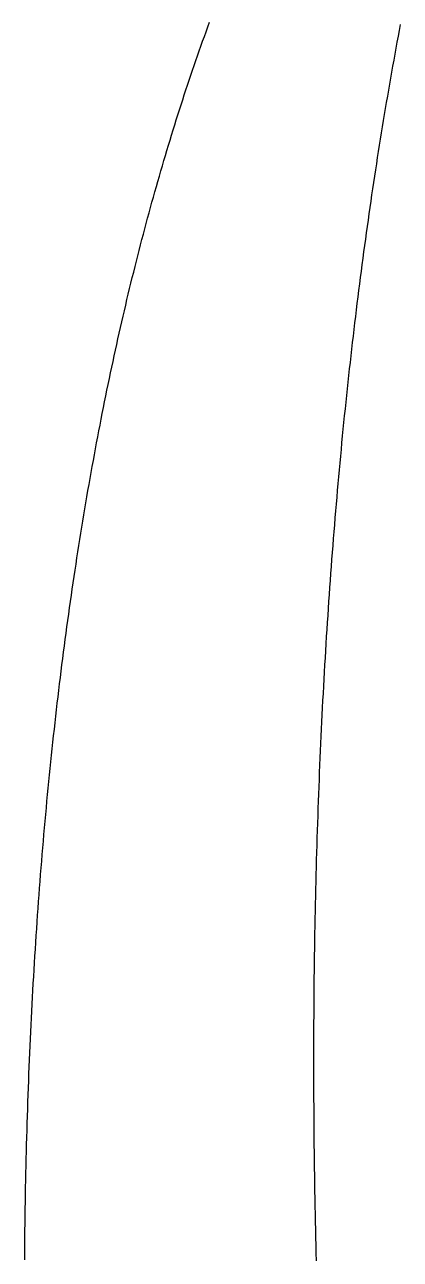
# Model space of a CAD drawing. Extents: x 0 to 702, y -13 to 12.
# Drawn here: x 5.024 to 5.835, y 6.063 to 8.727 of the extents above; entities that cross this region are included whole.
import ezdxf

# ---------------------------------------------------------------- set-up
doc = ezdxf.new("R2010")
doc.units = 0
doc.layers.get('0').update_dxf_attribs({"linetype": 'CONTINUOUS'})

# ---------------------------------------------------------------- blocks, each defined once
blk = doc.blocks.new('*U5')
for points in [[(5.83478, 8.728, 3.32991), (5.83236, 8.71523, 3.31728), (5.82997, 8.70243, 3.30467), (5.82758, 8.68961, 3.29209), (5.82522, 8.67676, 3.27953), (5.82286, 8.66388, 3.26699), (5.82053, 8.65097, 3.25447), (5.81821, 8.63804, 3.24198), (5.8159, 8.62507, 3.22952), (5.81361, 8.61208, 3.21708), (5.81133, 8.59907, 3.20466), (5.80907, 8.58602, 3.19226), (5.80682, 8.57295, 3.17989), (5.80459, 8.55985, 3.16754), (5.80238, 8.54672, 3.15522), (5.80018, 8.53356, 3.14292), (5.79799, 8.52038, 3.13065), (5.79582, 8.50717, 3.11839), (5.79367, 8.49393, 3.10616), (5.79153, 8.48066, 3.09396), (5.7894, 8.46737, 3.08178), (5.78729, 8.45405, 3.06962), (5.7852, 8.4407, 3.05749), (5.78312, 8.42732, 3.04538), (5.78105, 8.41392, 3.0333), (5.779, 8.40048, 3.02123), (5.77697, 8.38702, 3.0092), (5.77495, 8.37353, 2.99719), (5.77295, 8.36002, 2.9852), (5.77096, 8.34647, 2.97323), (5.76899, 8.3329, 2.96129), (5.76703, 8.3193, 2.94938), (5.76509, 8.30567, 2.93748), (5.76316, 8.29201, 2.92562), (5.76125, 8.27833, 2.91377), (5.75935, 8.26461, 2.90195), (5.75747, 8.25087, 2.89016), (5.7556, 8.2371, 2.87839), (5.75375, 8.2233, 2.86664), (5.75192, 8.20948, 2.85492), (5.7501, 8.19562, 2.84322), (5.7483, 8.18174, 2.83155), (5.74651, 8.16783, 2.8199), (5.74473, 8.15389, 2.80827), (5.74298, 8.13992, 2.79667), (5.74123, 8.12592, 2.7851), (5.73951, 8.1119, 2.77355), (5.73779, 8.09784, 2.76202), (5.7361, 8.08376, 2.75052), (5.73442, 8.06965, 2.73904), (5.73275, 8.05551, 2.72759), (5.7311, 8.04134, 2.71616), (5.72947, 8.02715, 2.70476), (5.72785, 8.01292, 2.69338), (5.72625, 7.99867, 2.68203), (5.72466, 7.98439, 2.6707), (5.72309, 7.97007, 2.65939), (5.72153, 7.95573, 2.64811), (5.71999, 7.94137, 2.63686), (5.71846, 7.92697, 2.62563), (5.71695, 7.91254, 2.61443), (5.71546, 7.89808, 2.60325), (5.71398, 7.8836, 2.59209), (5.71252, 7.86909, 2.58096), (5.71107, 7.85454, 2.56986), (5.70964, 7.83997, 2.55878), (5.70822, 7.82537, 2.54773), (5.70682, 7.81075, 2.53671), (5.70544, 7.7961, 2.52571), (5.70407, 7.78142, 2.51474), (5.70272, 7.76671, 2.5038), (5.70138, 7.75198, 2.49288), (5.70006, 7.73722, 2.48199), (5.69876, 7.72244, 2.47113), (5.69747, 7.70764, 2.4603), (5.6962, 7.6928, 2.4495), (5.69495, 7.67795, 2.43872), (5.69371, 7.66307, 2.42798), (5.69249, 7.64816, 2.41726), (5.69128, 7.63324, 2.40658), (5.69009, 7.61829, 2.39592), (5.68891, 7.60332, 2.3853), (5.68776, 7.58832, 2.3747), (5.68661, 7.57331, 2.36414), (5.68549, 7.55827, 2.3536), (5.68438, 7.54321, 2.3431), (5.68329, 7.52813, 2.33263), (5.68221, 7.51303, 2.32219), (5.68115, 7.49791, 2.31178), (5.68011, 7.48277, 2.30141), (5.67908, 7.46761, 2.29106), (5.67807, 7.45243, 2.28075), (5.67708, 7.43724, 2.27047), (5.6761, 7.42202, 2.26023), (5.67514, 7.40679, 2.25002), (5.6742, 7.39154, 2.23984), (5.67327, 7.37627, 2.2297), (5.67236, 7.36098, 2.21959), (5.67147, 7.34568, 2.20951), (5.67059, 7.33036, 2.19947), (5.66973, 7.31503, 2.18947), (5.66889, 7.29967, 2.17949), (5.66806, 7.2843, 2.16955), (5.66725, 7.26891, 2.15964), (5.66646, 7.25349, 2.14977), (5.66568, 7.23806, 2.13992), (5.66492, 7.22261, 2.13011), (5.66417, 7.20715, 2.12033), (5.66344, 7.19166, 2.11058), (5.66273, 7.17615, 2.10086), (5.66203, 7.16062, 2.09118), (5.66135, 7.14508, 2.08153), (5.66069, 7.12952, 2.07191), (5.66004, 7.11393, 2.06232), (5.65941, 7.09833, 2.05277), (5.65879, 7.08271, 2.04325), (5.65819, 7.06707, 2.03376), (5.65761, 7.05141, 2.0243), (5.65705, 7.03573, 2.01487), (5.6565, 7.02003, 2.00548), (5.65596, 7.00432, 1.99612), (5.65545, 6.98858, 1.98679), (5.65495, 6.97283, 1.9775), (5.65446, 6.95705, 1.96823), (5.65399, 6.94126, 1.959), (5.65354, 6.92545, 1.9498), (5.65311, 6.90962, 1.94064), (5.65269, 6.89377, 1.9315), (5.65229, 6.8779, 1.9224), (5.6519, 6.86201, 1.91333), (5.65153, 6.8461, 1.9043), (5.65118, 6.83017, 1.89529), (5.65084, 6.81423, 1.88632), (5.65052, 6.79826, 1.87738), (5.65021, 6.78228, 1.86847), (5.64993, 6.76628, 1.8596), (5.64966, 6.75025, 1.85076), (5.6494, 6.73421, 1.84195), (5.64916, 6.71815, 1.83317), (5.64894, 6.70207, 1.82443), (5.64873, 6.68597, 1.81571), (5.64855, 6.66985, 1.80703), (5.64837, 6.65372, 1.79839), (5.64822, 6.63756, 1.78977), (5.64808, 6.62138, 1.78119), (5.64795, 6.60519, 1.77264), (5.64785, 6.58897, 1.76413), (5.64776, 6.57274, 1.75564), (5.64768, 6.55649, 1.74719), (5.64762, 6.54021, 1.73877), (5.64758, 6.52392, 1.73038), (5.64756, 6.50761, 1.72203), (5.64755, 6.49128, 1.71371), (5.64756, 6.47493, 1.70542), (5.64758, 6.45857, 1.69716), (5.64762, 6.44218, 1.68894), (5.64768, 6.42577, 1.68075), (5.64775, 6.40935, 1.67259), (5.64784, 6.3929, 1.66446), (5.64795, 6.37644, 1.65637), (5.64807, 6.35995, 1.64831), (5.64821, 6.34345, 1.64028), (5.64837, 6.32693, 1.63229), (5.64854, 6.31039, 1.62432), (5.64873, 6.29383, 1.61639), (5.64894, 6.27725, 1.6085), (5.64916, 6.26065, 1.60063), (5.6494, 6.24403, 1.5928), (5.64965, 6.22739, 1.585), (5.64993, 6.21073, 1.57723), (5.65021, 6.19406, 1.5695), (5.65052, 6.17736, 1.5618), (5.65084, 6.16065, 1.55413), (5.65118, 6.14391, 1.54649), (5.65153, 6.12716, 1.53889), (5.6519, 6.11039, 1.53132), (5.65229, 6.09359, 1.52378), (5.65269, 6.07678, 1.51628), (5.65311, 6.05995, 1.50881)], [(5.83478, 8.728, 3.32991), (5.83236, 8.71523, 3.31728), (5.82997, 8.70243, 3.30467), (5.82758, 8.68961, 3.29209), (5.82522, 8.67676, 3.27953), (5.82286, 8.66388, 3.26699), (5.82053, 8.65097, 3.25447), (5.81821, 8.63804, 3.24198), (5.8159, 8.62507, 3.22952), (5.81361, 8.61208, 3.21708), (5.81133, 8.59907, 3.20466), (5.80907, 8.58602, 3.19226), (5.80682, 8.57295, 3.17989), (5.80459, 8.55985, 3.16754), (5.80238, 8.54672, 3.15522), (5.80018, 8.53356, 3.14292), (5.79799, 8.52038, 3.13065), (5.79582, 8.50717, 3.11839), (5.79367, 8.49393, 3.10616), (5.79153, 8.48066, 3.09396), (5.7894, 8.46737, 3.08178), (5.78729, 8.45405, 3.06962), (5.7852, 8.4407, 3.05749), (5.78312, 8.42732, 3.04538), (5.78105, 8.41392, 3.0333), (5.779, 8.40048, 3.02123), (5.77697, 8.38702, 3.0092), (5.77495, 8.37353, 2.99719), (5.77295, 8.36002, 2.9852), (5.77096, 8.34647, 2.97323), (5.76899, 8.3329, 2.96129), (5.76703, 8.3193, 2.94938), (5.76509, 8.30567, 2.93748), (5.76316, 8.29201, 2.92562), (5.76125, 8.27833, 2.91377), (5.75935, 8.26461, 2.90195), (5.75747, 8.25087, 2.89016), (5.7556, 8.2371, 2.87839), (5.75375, 8.2233, 2.86664), (5.75192, 8.20948, 2.85492), (5.7501, 8.19562, 2.84322), (5.7483, 8.18174, 2.83155), (5.74651, 8.16783, 2.8199), (5.74473, 8.15389, 2.80827), (5.74298, 8.13992, 2.79667), (5.74123, 8.12592, 2.7851), (5.73951, 8.1119, 2.77355), (5.73779, 8.09784, 2.76202), (5.7361, 8.08376, 2.75052), (5.73442, 8.06965, 2.73904), (5.73275, 8.05551, 2.72759), (5.7311, 8.04134, 2.71616), (5.72947, 8.02715, 2.70476), (5.72785, 8.01292, 2.69338), (5.72625, 7.99867, 2.68203), (5.72466, 7.98439, 2.6707), (5.72309, 7.97007, 2.65939), (5.72153, 7.95573, 2.64811), (5.71999, 7.94137, 2.63686), (5.71846, 7.92697, 2.62563), (5.71695, 7.91254, 2.61443), (5.71546, 7.89808, 2.60325), (5.71398, 7.8836, 2.59209), (5.71252, 7.86909, 2.58096), (5.71107, 7.85454, 2.56986), (5.70964, 7.83997, 2.55878), (5.70822, 7.82537, 2.54773), (5.70682, 7.81075, 2.53671), (5.70544, 7.7961, 2.52571), (5.70407, 7.78142, 2.51474), (5.70272, 7.76671, 2.5038), (5.70138, 7.75198, 2.49288), (5.70006, 7.73722, 2.48199), (5.69876, 7.72244, 2.47113), (5.69747, 7.70764, 2.4603), (5.6962, 7.6928, 2.4495), (5.69495, 7.67795, 2.43872), (5.69371, 7.66307, 2.42798), (5.69249, 7.64816, 2.41726), (5.69128, 7.63324, 2.40658), (5.69009, 7.61829, 2.39592), (5.68891, 7.60332, 2.3853), (5.68776, 7.58832, 2.3747), (5.68661, 7.57331, 2.36414), (5.68549, 7.55827, 2.3536), (5.68438, 7.54321, 2.3431), (5.68329, 7.52813, 2.33263), (5.68221, 7.51303, 2.32219), (5.68115, 7.49791, 2.31178), (5.68011, 7.48277, 2.30141), (5.67908, 7.46761, 2.29106), (5.67807, 7.45243, 2.28075), (5.67708, 7.43724, 2.27047), (5.6761, 7.42202, 2.26023), (5.67514, 7.40679, 2.25002), (5.6742, 7.39154, 2.23984), (5.67327, 7.37627, 2.2297), (5.67236, 7.36098, 2.21959), (5.67147, 7.34568, 2.20951), (5.67059, 7.33036, 2.19947), (5.66973, 7.31503, 2.18947), (5.66889, 7.29967, 2.17949), (5.66806, 7.2843, 2.16955), (5.66725, 7.26891, 2.15964), (5.66646, 7.25349, 2.14977), (5.66568, 7.23806, 2.13992), (5.66492, 7.22261, 2.13011), (5.66417, 7.20715, 2.12033), (5.66344, 7.19166, 2.11058), (5.66273, 7.17615, 2.10086), (5.66203, 7.16062, 2.09118), (5.66135, 7.14508, 2.08153), (5.66069, 7.12952, 2.07191), (5.66004, 7.11393, 2.06232), (5.65941, 7.09833, 2.05277), (5.65879, 7.08271, 2.04325), (5.65819, 7.06707, 2.03376), (5.65761, 7.05141, 2.0243), (5.65705, 7.03573, 2.01487), (5.6565, 7.02003, 2.00548), (5.65596, 7.00432, 1.99612), (5.65545, 6.98858, 1.98679), (5.65495, 6.97283, 1.9775), (5.65446, 6.95705, 1.96823), (5.65399, 6.94126, 1.959), (5.65354, 6.92545, 1.9498), (5.65311, 6.90962, 1.94064), (5.65269, 6.89377, 1.9315), (5.65229, 6.8779, 1.9224), (5.6519, 6.86201, 1.91333), (5.65153, 6.8461, 1.9043), (5.65118, 6.83017, 1.89529), (5.65084, 6.81423, 1.88632), (5.65052, 6.79826, 1.87738), (5.65021, 6.78228, 1.86847), (5.64993, 6.76628, 1.8596), (5.64966, 6.75025, 1.85076), (5.6494, 6.73421, 1.84195), (5.64916, 6.71815, 1.83317), (5.64894, 6.70207, 1.82443), (5.64873, 6.68597, 1.81571), (5.64855, 6.66985, 1.80703), (5.64837, 6.65372, 1.79839), (5.64822, 6.63756, 1.78977), (5.64808, 6.62138, 1.78119), (5.64795, 6.60519, 1.77264), (5.64785, 6.58897, 1.76413), (5.64776, 6.57274, 1.75564), (5.64768, 6.55649, 1.74719), (5.64762, 6.54021, 1.73877), (5.64758, 6.52392, 1.73038), (5.64756, 6.50761, 1.72203), (5.64755, 6.49128, 1.71371), (5.64756, 6.47493, 1.70542), (5.64758, 6.45857, 1.69716), (5.64762, 6.44218, 1.68894), (5.64768, 6.42577, 1.68075), (5.64775, 6.40935, 1.67259), (5.64784, 6.3929, 1.66446), (5.64795, 6.37644, 1.65637), (5.64807, 6.35995, 1.64831), (5.64821, 6.34345, 1.64028), (5.64837, 6.32693, 1.63229), (5.64854, 6.31039, 1.62432), (5.64873, 6.29383, 1.61639), (5.64894, 6.27725, 1.6085), (5.64916, 6.26065, 1.60063), (5.6494, 6.24403, 1.5928), (5.64965, 6.22739, 1.585), (5.64993, 6.21073, 1.57723), (5.65021, 6.19406, 1.5695), (5.65052, 6.17736, 1.5618), (5.65084, 6.16065, 1.55413), (5.65118, 6.14391, 1.54649), (5.65153, 6.12716, 1.53889), (5.6519, 6.11039, 1.53132), (5.65229, 6.09359, 1.52378), (5.65269, 6.07678, 1.51628), (5.65311, 6.05995, 1.50881)], [(5.0243, 6.0621, 2.78507), (5.02442, 6.07782, 2.79334), (5.02456, 6.09351, 2.80165), (5.02471, 6.10918, 2.80999), (5.02489, 6.12483, 2.81837), (5.02508, 6.14045, 2.82678), (5.0253, 6.15605, 2.83522), (5.02553, 6.17163, 2.8437), (5.02578, 6.18719, 2.85221), (5.02605, 6.20272, 2.86075), (5.02634, 6.21823, 2.86933), (5.02665, 6.23372, 2.87794), (5.02698, 6.24919, 2.88659), (5.02732, 6.26463, 2.89527), (5.02769, 6.28005, 2.90398), (5.02807, 6.29545, 2.91273), (5.02847, 6.31082, 2.92151), (5.02889, 6.32618, 2.93032), (5.02933, 6.34151, 2.93917), (5.02979, 6.35682, 2.94805), (5.03027, 6.3721, 2.95696), (5.03076, 6.38737, 2.96591), (5.03128, 6.40261, 2.97489), (5.03181, 6.41783, 2.9839), (5.03236, 6.43302, 2.99295), (5.03293, 6.44819, 3.00203), (5.03352, 6.46335, 3.01115), (5.03413, 6.47847, 3.02029), (5.03476, 6.49358, 3.02947), (5.0354, 6.50866, 3.03869), (5.03606, 6.52373, 3.04794), (5.03675, 6.53877, 3.05722), (5.03745, 6.55378, 3.06653), (5.03817, 6.56878, 3.07588), (5.0389, 6.58375, 3.08526), (5.03966, 6.5987, 3.09467), (5.04044, 6.61363, 3.10412), (5.04123, 6.62853, 3.1136), (5.04204, 6.64342, 3.12311), (5.04287, 6.65828, 3.13265), (5.04372, 6.67312, 3.14223), (5.04459, 6.68794, 3.15184), (5.04547, 6.70273, 3.16149), (5.04638, 6.7175, 3.17117), (5.0473, 6.73226, 3.18088), (5.04824, 6.74699, 3.19063), (5.0492, 6.7617, 3.20041), (5.05018, 6.7764, 3.21023), (5.05118, 6.79107, 3.22008), (5.0522, 6.80572, 3.22996), (5.05323, 6.82035, 3.23988), (5.05429, 6.83495, 3.24984), (5.05536, 6.84954, 3.25982), (5.05645, 6.86411, 3.26985), (5.05756, 6.87865, 3.2799), (5.05869, 6.89318, 3.28999), (5.05984, 6.90768, 3.30012), (5.06101, 6.92216, 3.31027), (5.0622, 6.93662, 3.32047), (5.0634, 6.95105, 3.33069), (5.06463, 6.96547, 3.34095), (5.06587, 6.97986, 3.35124), (5.06713, 6.99423, 3.36157), (5.06841, 7.00858, 3.37193), (5.06971, 7.02291, 3.38232), (5.07103, 7.03721, 3.39275), (5.07236, 7.05149, 3.40321), (5.07372, 7.06575, 3.4137), (5.07509, 7.07999, 3.42423), (5.07649, 7.0942, 3.43479), (5.0779, 7.10839, 3.44538), (5.07933, 7.12256, 3.456), (5.08078, 7.13671, 3.46666), (5.08224, 7.15083, 3.47735), (5.08373, 7.16493, 3.48808), (5.08524, 7.179, 3.49883), (5.08676, 7.19305, 3.50962), (5.0883, 7.20708, 3.52044), (5.08987, 7.22109, 3.5313), (5.09145, 7.23507, 3.54218), (5.09305, 7.24903, 3.5531), (5.09467, 7.26296, 3.56405), (5.0963, 7.27687, 3.57504), (5.09796, 7.29076, 3.58605), (5.09963, 7.30462, 3.5971), (5.10133, 7.31845, 3.60818), (5.10304, 7.33227, 3.61929), (5.10477, 7.34606, 3.63044), (5.10652, 7.35982, 3.64161), (5.10829, 7.37356, 3.65282), (5.11008, 7.38727, 3.66406), (5.11188, 7.40096, 3.67533), (5.11371, 7.41463, 3.68663), (5.11555, 7.42827, 3.69797), (5.11741, 7.44188, 3.70933), (5.11929, 7.45547, 3.72073), (5.12119, 7.46904, 3.73216), (5.12311, 7.48258, 3.74362), (5.12505, 7.49609, 3.75511), (5.12701, 7.50958, 3.76663), (5.12898, 7.52304, 3.77819), (5.13098, 7.53648, 3.78977), (5.13299, 7.54989, 3.80139), (5.13502, 7.56327, 3.81303), (5.13707, 7.57663, 3.82471), (5.13914, 7.58996, 3.83642), (5.14123, 7.60327, 3.84816), (5.14334, 7.61655, 3.85993), (5.14546, 7.6298, 3.87173), (5.14761, 7.64303, 3.88356), (5.14977, 7.65623, 3.89542), (5.15195, 7.66941, 3.90731), (5.15415, 7.68255, 3.91924), (5.15637, 7.69567, 3.93119), (5.15861, 7.70877, 3.94317), (5.16086, 7.72183, 3.95518), (5.16314, 7.73485, 3.96721), (5.16543, 7.74785, 3.97927), (5.16774, 7.76081, 3.99135), (5.17006, 7.77374, 4.00345), (5.17241, 7.78663, 4.01558), (5.17477, 7.79949, 4.02772), (5.17714, 7.81232, 4.0399), (5.17954, 7.82511, 4.05209), (5.18195, 7.83787, 4.06431), (5.18438, 7.8506, 4.07656), (5.18683, 7.86329, 4.08882), (5.18929, 7.87595, 4.10111), (5.19177, 7.88858, 4.11343), (5.19427, 7.90117, 4.12576), (5.19679, 7.91374, 4.13812), (5.19932, 7.92626, 4.15051), (5.20187, 7.93876, 4.16291), (5.20444, 7.95122, 4.17534), (5.20703, 7.96365, 4.18779), (5.20963, 7.97605, 4.20027), (5.21225, 7.98841, 4.21277), (5.21489, 8.00074, 4.22529), (5.21754, 8.01303, 4.23784), (5.22022, 8.0253, 4.2504), (5.22291, 8.03753, 4.26299), (5.22561, 8.04973, 4.27561), (5.22834, 8.06189, 4.28825), (5.23108, 8.07403, 4.30091), (5.23384, 8.08613, 4.31359), (5.23661, 8.0982, 4.3263), (5.23941, 8.11023, 4.33902), (5.24222, 8.12223, 4.35178), (5.24504, 8.1342, 4.36455), (5.24789, 8.14614, 4.37735), (5.25075, 8.15804, 4.39017), (5.25363, 8.16991, 4.40301), (5.25653, 8.18175, 4.41588), (5.25944, 8.19356, 4.42877), (5.26237, 8.20534, 4.44168), (5.26532, 8.21708, 4.45461), (5.26828, 8.22879, 4.46757), (5.27126, 8.24046, 4.48055), (5.27426, 8.25211, 4.49355), (5.27728, 8.26372, 4.50658), (5.28031, 8.2753, 4.51962), (5.28337, 8.28685, 4.53269), (5.28643, 8.29837, 4.54578), (5.28952, 8.30985, 4.5589), (5.29262, 8.3213, 4.57204), (5.29574, 8.33272, 4.5852), (5.29888, 8.34411, 4.59838), (5.30203, 8.35546, 4.61158), (5.3052, 8.36679, 4.62481), (5.30839, 8.37808, 4.63806), (5.3116, 8.38934, 4.65133), (5.31482, 8.40057, 4.66463), (5.31806, 8.41176, 4.67794), (5.32131, 8.42292, 4.69128), (5.32459, 8.43406, 4.70464), (5.32788, 8.44516, 4.71803), (5.33118, 8.45622, 4.73143), (5.33451, 8.46726, 4.74486), (5.33785, 8.47826, 4.75831), (5.34121, 8.48924, 4.77178), (5.34459, 8.50018, 4.78528), (5.34798, 8.51109, 4.79879), (5.35139, 8.52197, 4.81233), (5.35482, 8.53281, 4.82589), (5.35826, 8.54363, 4.83948), (5.36172, 8.55441, 4.85308), (5.3652, 8.56516, 4.86671), (5.36869, 8.57588, 4.88036), (5.37221, 8.58657, 4.89403), (5.37574, 8.59723, 4.90772), (5.37928, 8.60785, 4.92144), (5.38285, 8.61844, 4.93517), (5.38643, 8.62901, 4.94893), (5.39003, 8.63954, 4.96271), (5.39364, 8.65003, 4.97652), (5.39727, 8.6605, 4.99034), (5.40092, 8.67094, 5.00419), (5.40459, 8.68134, 5.01806), (5.40827, 8.69171, 5.03195), (5.41198, 8.70205, 5.04587), (5.41569, 8.71236, 5.0598), (5.41943, 8.72264, 5.07376), (5.42318, 8.73288, 5.08774)], [(5.0243, 6.0621, 2.78507), (5.02442, 6.07782, 2.79334), (5.02456, 6.09351, 2.80165), (5.02471, 6.10918, 2.80999), (5.02489, 6.12483, 2.81837), (5.02508, 6.14045, 2.82678), (5.0253, 6.15605, 2.83522), (5.02553, 6.17163, 2.8437), (5.02578, 6.18719, 2.85221), (5.02605, 6.20272, 2.86075), (5.02634, 6.21823, 2.86933), (5.02665, 6.23372, 2.87794), (5.02698, 6.24919, 2.88659), (5.02732, 6.26463, 2.89527), (5.02769, 6.28005, 2.90398), (5.02807, 6.29545, 2.91273), (5.02847, 6.31082, 2.92151), (5.02889, 6.32618, 2.93032), (5.02933, 6.34151, 2.93917), (5.02979, 6.35682, 2.94805), (5.03027, 6.3721, 2.95696), (5.03076, 6.38737, 2.96591), (5.03128, 6.40261, 2.97489), (5.03181, 6.41783, 2.9839), (5.03236, 6.43302, 2.99295), (5.03293, 6.44819, 3.00203), (5.03352, 6.46335, 3.01115), (5.03413, 6.47847, 3.02029), (5.03476, 6.49358, 3.02947), (5.0354, 6.50866, 3.03869), (5.03606, 6.52373, 3.04794), (5.03675, 6.53877, 3.05722), (5.03745, 6.55378, 3.06653), (5.03817, 6.56878, 3.07588), (5.0389, 6.58375, 3.08526), (5.03966, 6.5987, 3.09467), (5.04044, 6.61363, 3.10412), (5.04123, 6.62853, 3.1136), (5.04204, 6.64342, 3.12311), (5.04287, 6.65828, 3.13265), (5.04372, 6.67312, 3.14223), (5.04459, 6.68794, 3.15184), (5.04547, 6.70273, 3.16149), (5.04638, 6.7175, 3.17117), (5.0473, 6.73226, 3.18088), (5.04824, 6.74699, 3.19063), (5.0492, 6.7617, 3.20041), (5.05018, 6.7764, 3.21023), (5.05118, 6.79107, 3.22008), (5.0522, 6.80572, 3.22996), (5.05323, 6.82035, 3.23988), (5.05429, 6.83495, 3.24984), (5.05536, 6.84954, 3.25982), (5.05645, 6.86411, 3.26985), (5.05756, 6.87865, 3.2799), (5.05869, 6.89318, 3.28999), (5.05984, 6.90768, 3.30012), (5.06101, 6.92216, 3.31027), (5.0622, 6.93662, 3.32047), (5.0634, 6.95105, 3.33069), (5.06463, 6.96547, 3.34095), (5.06587, 6.97986, 3.35124), (5.06713, 6.99423, 3.36157), (5.06841, 7.00858, 3.37193), (5.06971, 7.02291, 3.38232), (5.07103, 7.03721, 3.39275), (5.07236, 7.05149, 3.40321), (5.07372, 7.06575, 3.4137), (5.07509, 7.07999, 3.42423), (5.07649, 7.0942, 3.43479), (5.0779, 7.10839, 3.44538), (5.07933, 7.12256, 3.456), (5.08078, 7.13671, 3.46666), (5.08224, 7.15083, 3.47735), (5.08373, 7.16493, 3.48808), (5.08524, 7.179, 3.49883), (5.08676, 7.19305, 3.50962), (5.0883, 7.20708, 3.52044), (5.08987, 7.22109, 3.5313), (5.09145, 7.23507, 3.54218), (5.09305, 7.24903, 3.5531), (5.09467, 7.26296, 3.56405), (5.0963, 7.27687, 3.57504), (5.09796, 7.29076, 3.58605), (5.09963, 7.30462, 3.5971), (5.10133, 7.31845, 3.60818), (5.10304, 7.33227, 3.61929), (5.10477, 7.34606, 3.63044), (5.10652, 7.35982, 3.64161), (5.10829, 7.37356, 3.65282), (5.11008, 7.38727, 3.66406), (5.11188, 7.40096, 3.67533), (5.11371, 7.41463, 3.68663), (5.11555, 7.42827, 3.69797), (5.11741, 7.44188, 3.70933), (5.11929, 7.45547, 3.72073), (5.12119, 7.46904, 3.73216), (5.12311, 7.48258, 3.74362), (5.12505, 7.49609, 3.75511), (5.12701, 7.50958, 3.76663), (5.12898, 7.52304, 3.77819), (5.13098, 7.53648, 3.78977), (5.13299, 7.54989, 3.80139), (5.13502, 7.56327, 3.81303), (5.13707, 7.57663, 3.82471), (5.13914, 7.58996, 3.83642), (5.14123, 7.60327, 3.84816), (5.14334, 7.61655, 3.85993), (5.14546, 7.6298, 3.87173), (5.14761, 7.64303, 3.88356), (5.14977, 7.65623, 3.89542), (5.15195, 7.66941, 3.90731), (5.15415, 7.68255, 3.91924), (5.15637, 7.69567, 3.93119), (5.15861, 7.70877, 3.94317), (5.16086, 7.72183, 3.95518), (5.16314, 7.73485, 3.96721), (5.16543, 7.74785, 3.97927), (5.16774, 7.76081, 3.99135), (5.17006, 7.77374, 4.00345), (5.17241, 7.78663, 4.01558), (5.17477, 7.79949, 4.02772), (5.17714, 7.81232, 4.0399), (5.17954, 7.82511, 4.05209), (5.18195, 7.83787, 4.06431), (5.18438, 7.8506, 4.07656), (5.18683, 7.86329, 4.08882), (5.18929, 7.87595, 4.10111), (5.19177, 7.88858, 4.11343), (5.19427, 7.90117, 4.12576), (5.19679, 7.91374, 4.13812), (5.19932, 7.92626, 4.15051), (5.20187, 7.93876, 4.16291), (5.20444, 7.95122, 4.17534), (5.20703, 7.96365, 4.18779), (5.20963, 7.97605, 4.20027), (5.21225, 7.98841, 4.21277), (5.21489, 8.00074, 4.22529), (5.21754, 8.01303, 4.23784), (5.22022, 8.0253, 4.2504), (5.22291, 8.03753, 4.26299), (5.22561, 8.04973, 4.27561), (5.22834, 8.06189, 4.28825), (5.23108, 8.07403, 4.30091), (5.23384, 8.08613, 4.31359), (5.23661, 8.0982, 4.3263), (5.23941, 8.11023, 4.33902), (5.24222, 8.12223, 4.35178), (5.24504, 8.1342, 4.36455), (5.24789, 8.14614, 4.37735), (5.25075, 8.15804, 4.39017), (5.25363, 8.16991, 4.40301), (5.25653, 8.18175, 4.41588), (5.25944, 8.19356, 4.42877), (5.26237, 8.20534, 4.44168), (5.26532, 8.21708, 4.45461), (5.26828, 8.22879, 4.46757), (5.27126, 8.24046, 4.48055), (5.27426, 8.25211, 4.49355), (5.27728, 8.26372, 4.50658), (5.28031, 8.2753, 4.51962), (5.28337, 8.28685, 4.53269), (5.28643, 8.29837, 4.54578), (5.28952, 8.30985, 4.5589), (5.29262, 8.3213, 4.57204), (5.29574, 8.33272, 4.5852), (5.29888, 8.34411, 4.59838), (5.30203, 8.35546, 4.61158), (5.3052, 8.36679, 4.62481), (5.30839, 8.37808, 4.63806), (5.3116, 8.38934, 4.65133), (5.31482, 8.40057, 4.66463), (5.31806, 8.41176, 4.67794), (5.32131, 8.42292, 4.69128), (5.32459, 8.43406, 4.70464), (5.32788, 8.44516, 4.71803), (5.33118, 8.45622, 4.73143), (5.33451, 8.46726, 4.74486), (5.33785, 8.47826, 4.75831), (5.34121, 8.48924, 4.77178), (5.34459, 8.50018, 4.78528), (5.34798, 8.51109, 4.79879), (5.35139, 8.52197, 4.81233), (5.35482, 8.53281, 4.82589), (5.35826, 8.54363, 4.83948), (5.36172, 8.55441, 4.85308), (5.3652, 8.56516, 4.86671), (5.36869, 8.57588, 4.88036), (5.37221, 8.58657, 4.89403), (5.37574, 8.59723, 4.90772), (5.37928, 8.60785, 4.92144), (5.38285, 8.61844, 4.93517), (5.38643, 8.62901, 4.94893), (5.39003, 8.63954, 4.96271), (5.39364, 8.65003, 4.97652), (5.39727, 8.6605, 4.99034), (5.40092, 8.67094, 5.00419), (5.40459, 8.68134, 5.01806), (5.40827, 8.69171, 5.03195), (5.41198, 8.70205, 5.04587), (5.41569, 8.71236, 5.0598), (5.41943, 8.72264, 5.07376), (5.42318, 8.73288, 5.08774)]]:
    blk.add_polyline3d(points)

msp = doc.modelspace()

# ---------------------------------------------------------------- block references
msp.add_blockref('*U5', (0, 0))

doc.saveas('drawing.dxf')
